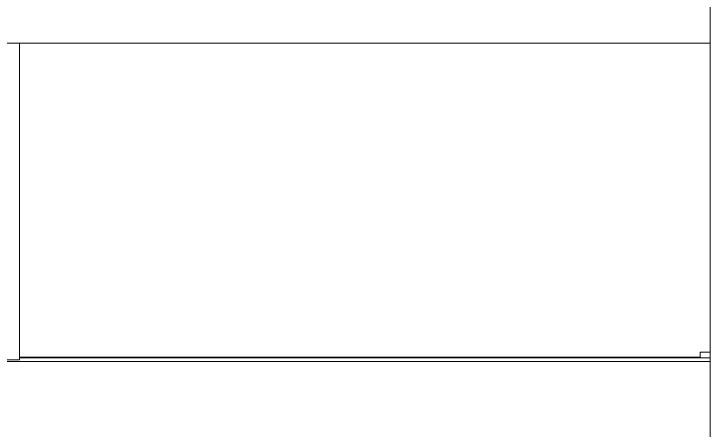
# Model space of a CAD drawing. Header units: millimetres. Extents: x -16985 to -606, y 2122 to 9380.
# Drawn here: x -8681.3 to -8333.6, y 5364.1 to 5571.8 of the extents above; entities that cross this region are included whole.
import ezdxf

# ---------------------------------------------------------------- set-up
doc = ezdxf.new("R2010")
doc.units = ezdxf.units.MM
doc.linetypes.add('K5LT32768', pattern=[0])
doc.linetypes.add('K5LT_THIN', pattern=[0])

msp = doc.modelspace()

# ---------------------------------------------------------------- linework, layer by layer
at = {"color": 7, "linetype": 'K5LT_THIN', "lineweight": 18}
for p, q in [((-8333.55, 4760.19), (-8333.55, 5622.2)), ((-11573.55, 5557.22), (-8333.55, 5557.22)), ((-8678.55, 5557.22), (-8678.55, 5399.23)), ((-8333.55, 5402.98), (-8338.55, 5402.98)), ((-8338.55, 5400.48), (-8338.55, 5402.98)), ((-9373.55, 5398.3), (-8333.55, 5398.3)), ((-8718.55, 5399.23), (-8678.55, 5399.23)), ((-8678.55, 5400.16), (-8333.55, 5400.16)), ((-8338.55, 5400.16), (-8338.55, 5400.48))]:
    msp.add_line(p, q, dxfattribs=at)
at = {"color": 8, "linetype": 'K5LT32768', "lineweight": 15, "true_color": 0x808080}
msp.add_line((-8678.55, 5400.48), (-8338.55, 5400.48), dxfattribs=at)

doc.saveas('drawing.dxf')
